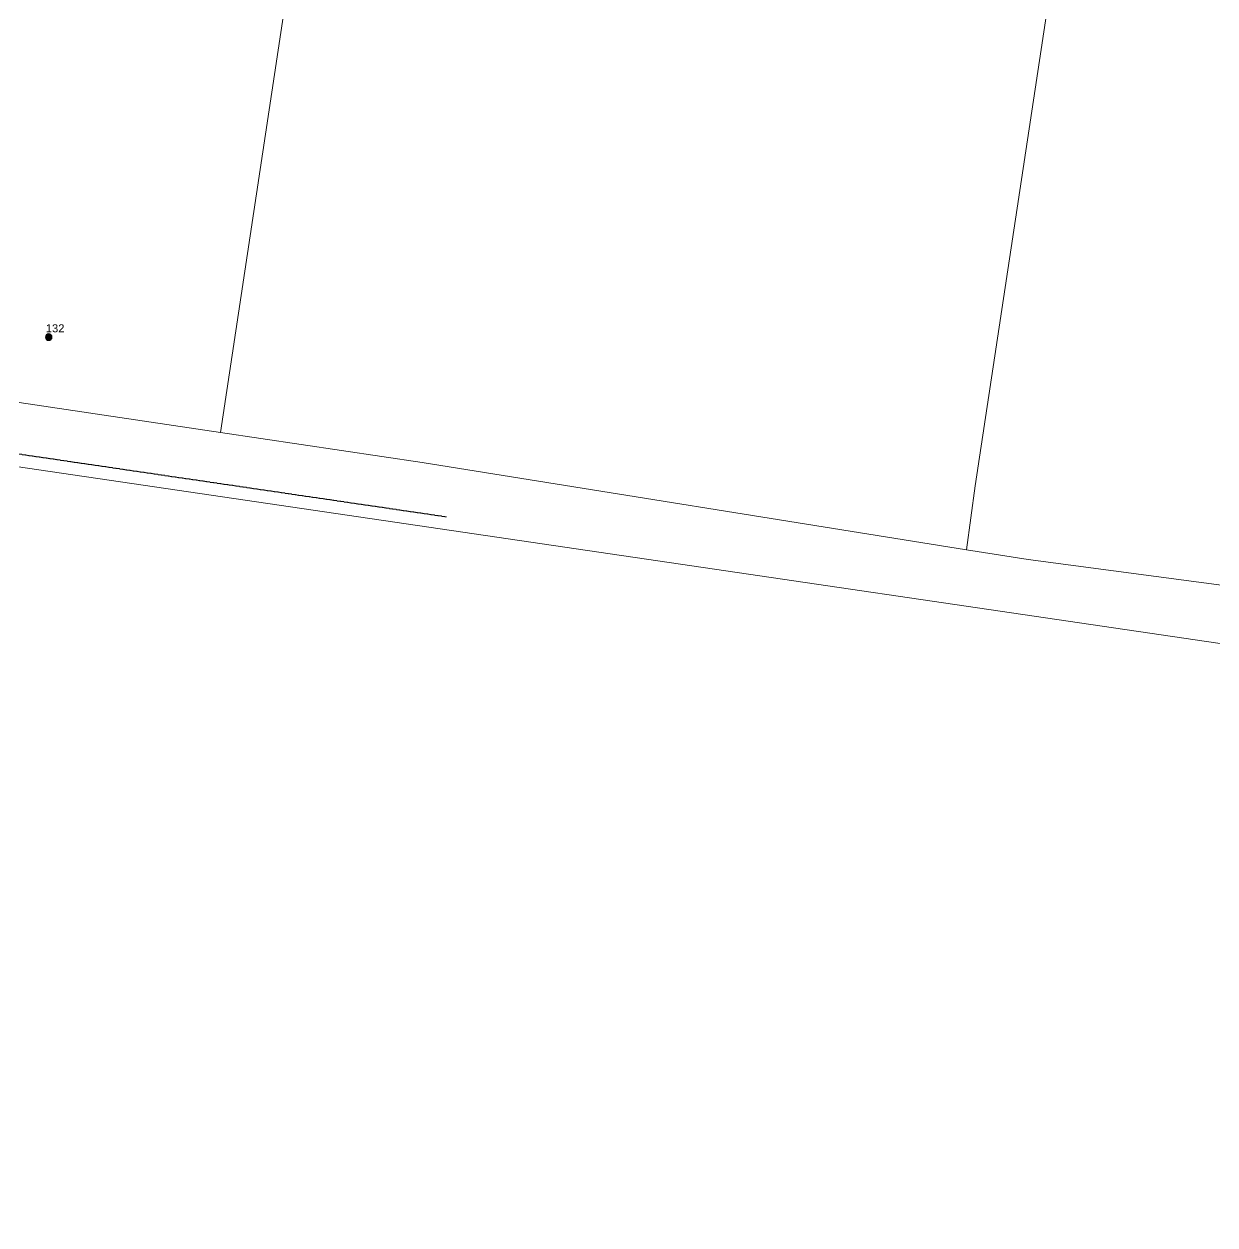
# Model space of a CAD drawing. Header units: metres. Extents: x 292510 to 295946, y 6251475 to 6256272.
# Drawn here: x 294817.5 to 295189.7, y 6254046 to 6254421.3 of the extents above; entities that cross this region are included whole.
import ezdxf
from ezdxf.enums import TextEntityAlignment as Align

# ---------------------------------------------------------------- set-up
doc = ezdxf.new("R2010")
doc.units = ezdxf.units.M
doc.linetypes.add('Cable Exist OH', pattern=[1, 1, 0])
doc.layers.get('0').update_dxf_attribs({"color": 6})
doc.layers.add('Cadastre Land Parcels_SP_EXT', color=7, linetype='Continuous', lineweight=5)
doc.layers.add('Cadastre Roads_SP_EXT', color=7, linetype='Continuous', lineweight=5)
doc.layers.add('Mains_LV_EXT', color=7, linetype='Continuous')
doc.layers.add('SupportsOH_SP_TR_HV_LV_SL_EXT', color=7, linetype='Continuous')
doc.styles.add('POLE_LABEL', font='arial.ttf')
doc.styles.get("Standard").update_dxf_attribs({"font": 'arial.ttf'})

# ---------------------------------------------------------------- blocks, each defined once
blk = doc.blocks.new('POLE_EXT')
blk.add_hatch(color=256).paths.add_polyline_path([(-1, 0, 1), (1, 0, 1)])
blk.add_lwpolyline([(-1, 0, 1), (1, 0, 1)], format="xyb", close=True)
for tag, height, flags, p in [('pNumber', 2.5, 8, (-17.84, 2.07)), ('OWNED_BY', 0.2, 9, (1.35, -0.4)), ('SPECIAL_USE', 0.2, 9, (1.35, -0.8)), ('STATE', 0.2, 9, (1.35, -1)), ('cLV', 0.2, 9, (1.35, -1.4)), ('hDepth', 0.2, 9, (1.35, -1.6)), ('hDia', 0.2, 9, (1.35, -1.8)), ('cHV', 0.2, 9, (1.35, -2)), ('cLinedev', 0.2, 9, (1.35, -3.4)), ('pExisting', 0.2, 9, (1.35, -3.8)), ('PARENT', 0.2, 9, (1.35, -0.6)), ('USAGE', 0.2, 9, (1.35, -1.2)), ('LBRACKET', 0.2, 9, (1.35, -2.2)), ('LExisting', 0.2, 9, (1.35, -2.4)), ('LANTNUMBER', 0.2, 9, (1.35, -2.6)), ('LOther', 0.2, 9, (1.35, -2.8)), ('LRemove', 0.2, 9, (1.35, -3)), ('LEGEND', 0.2, 9, (1.35, -3.2)), ('LOCATION', 0.2, 9, (1.35, -3.6)), ('pFooting', 0.2, 9, (1.35, -4.4)), ('pNew', 0.2, 9, (1.35, -4.6)), ('pRelocate', 0.2, 9, (1.35, -5)), ('pRemove', 0.2, 9, (1.35, -5.2)), ('pReplace', 0.2, 9, (1.35, -5.4)), ('pStay', 0.2, 9, (1.35, -5.6)), ('pType', 0.2, 9, (1.35, -5.8)), ('cspan', 0.2, 9, (1.35, -6)), ('STREETNAME', 0.2, 9, (1.35, -6.2)), ('SUBURB', 0.2, 9, (1.35, -6.4)), ('OPERATED_BY', 0.2, 9, (1.36, -7.01)), ('PFNUMBER', 0.2, 9, (1.35, -4)), ('NEWPFNUMBER', 0.2, 9, (1.35, -4.2)), ('NOTES', 0.2, 9, (1.35, -6.6)), ('MAINTAINED_BY', 0.2, 9, (1.36, -6.81))]:
    blk.add_attdef(tag, text='', height=height, dxfattribs=dict(flags=flags)).set_placement(p, align=Align.MIDDLE_LEFT)
at = {"style": 'POLE_LABEL'}
for tag, height, flags, p in [('STRUCTURE_PLANT_NUMBER', 0.2, 9, (1.35, 0.03)), ('ASSET_NUM', 2.5, 8, (2, 2)), ('STREET_CODE', 0.2, 9, (1.35, -0.2))]:
    blk.add_attdef(tag, text='', height=height, dxfattribs=dict(at, flags=flags)).set_placement(p, align=Align.MIDDLE_LEFT)
at = {"flags": 1}
blk.add_attdef('Z', (1.35, -7.33), '', height=0.2, dxfattribs=at)

msp = doc.modelspace()

# ---------------------------------------------------------------- linework, layer by layer
at = {"layer": 'Cadastre Land Parcels_SP_EXT', "linetype": 'Continuous'}
for points in [[(295187.13, 6254755.68), (294941.08, 6254706.03), (294878.94, 6254293.6), (294941.95, 6254284.25), (295112, 6254257.03), (295114.8, 6254276.96), (295187.13, 6254755.68)], [(294878.94, 6254293.6), (294941.08, 6254706.03), (294559.09, 6254628.93), (294640.72, 6254471.89), (294656.9, 6254435.41), (294668.52, 6254397.25), (294675.34, 6254357.95), (294676.76, 6254329.77), (294683.09, 6254322.76), (294878.94, 6254293.6)], [(295758.75, 6254144.29), (294886.6, 6254272.52), (294683.2, 6254302.43), (294667.05, 6254304.83), (294664.15, 6254150.72), (294662.97, 6253948.82), (294669.38, 6253809.8), (294679.6, 6253808.69), (295396.62, 6253701.16), (295684.5, 6253657.81), (295718.17, 6253902.89), (295732.76, 6254002.54), (295739.34, 6254041.69), (295746.53, 6254081.38), (295758.75, 6254144.29)]]:
    msp.add_lwpolyline(points, close=True, dxfattribs=at)
at = {"layer": 'Cadastre Roads_SP_EXT', "linetype": 'Continuous'}
msp.add_lwpolyline([(295263.04, 6254236.45), (295131.35, 6254253.92), (295112, 6254257.03), (294941.95, 6254284.25), (294878.94, 6254293.6), (294683.09, 6254322.76), (294676.76, 6254329.77), (294672.06, 6254317.69), (294667.05, 6254304.83), (294683.2, 6254302.43), (294886.6, 6254272.52), (295758.75, 6254144.29)], dxfattribs=at)
at = {"layer": 'Mains_LV_EXT', "linetype": 'Cable Exist OH'}
msp.add_lwpolyline([(294735.55, 6254298.78), (294810.44, 6254287.77), (294881.68, 6254277.3), (294949.49, 6254267.34)], dxfattribs=at)

# ---------------------------------------------------------------- block references
at = {"layer": 'SupportsOH_SP_TR_HV_LV_SL_EXT'}
ref = msp.add_blockref('POLE_EXT', (294825.26, 6254323.45), dxfattribs=at)
ref.add_attrib('ASSET_NUM', '132', dxfattribs={"layer": '0', "height": 2.5, "style": 'POLE_LABEL'}).set_placement((294827.26, 6254324.2), align=Align.BOTTOM_CENTER)

doc.saveas('drawing.dxf')
